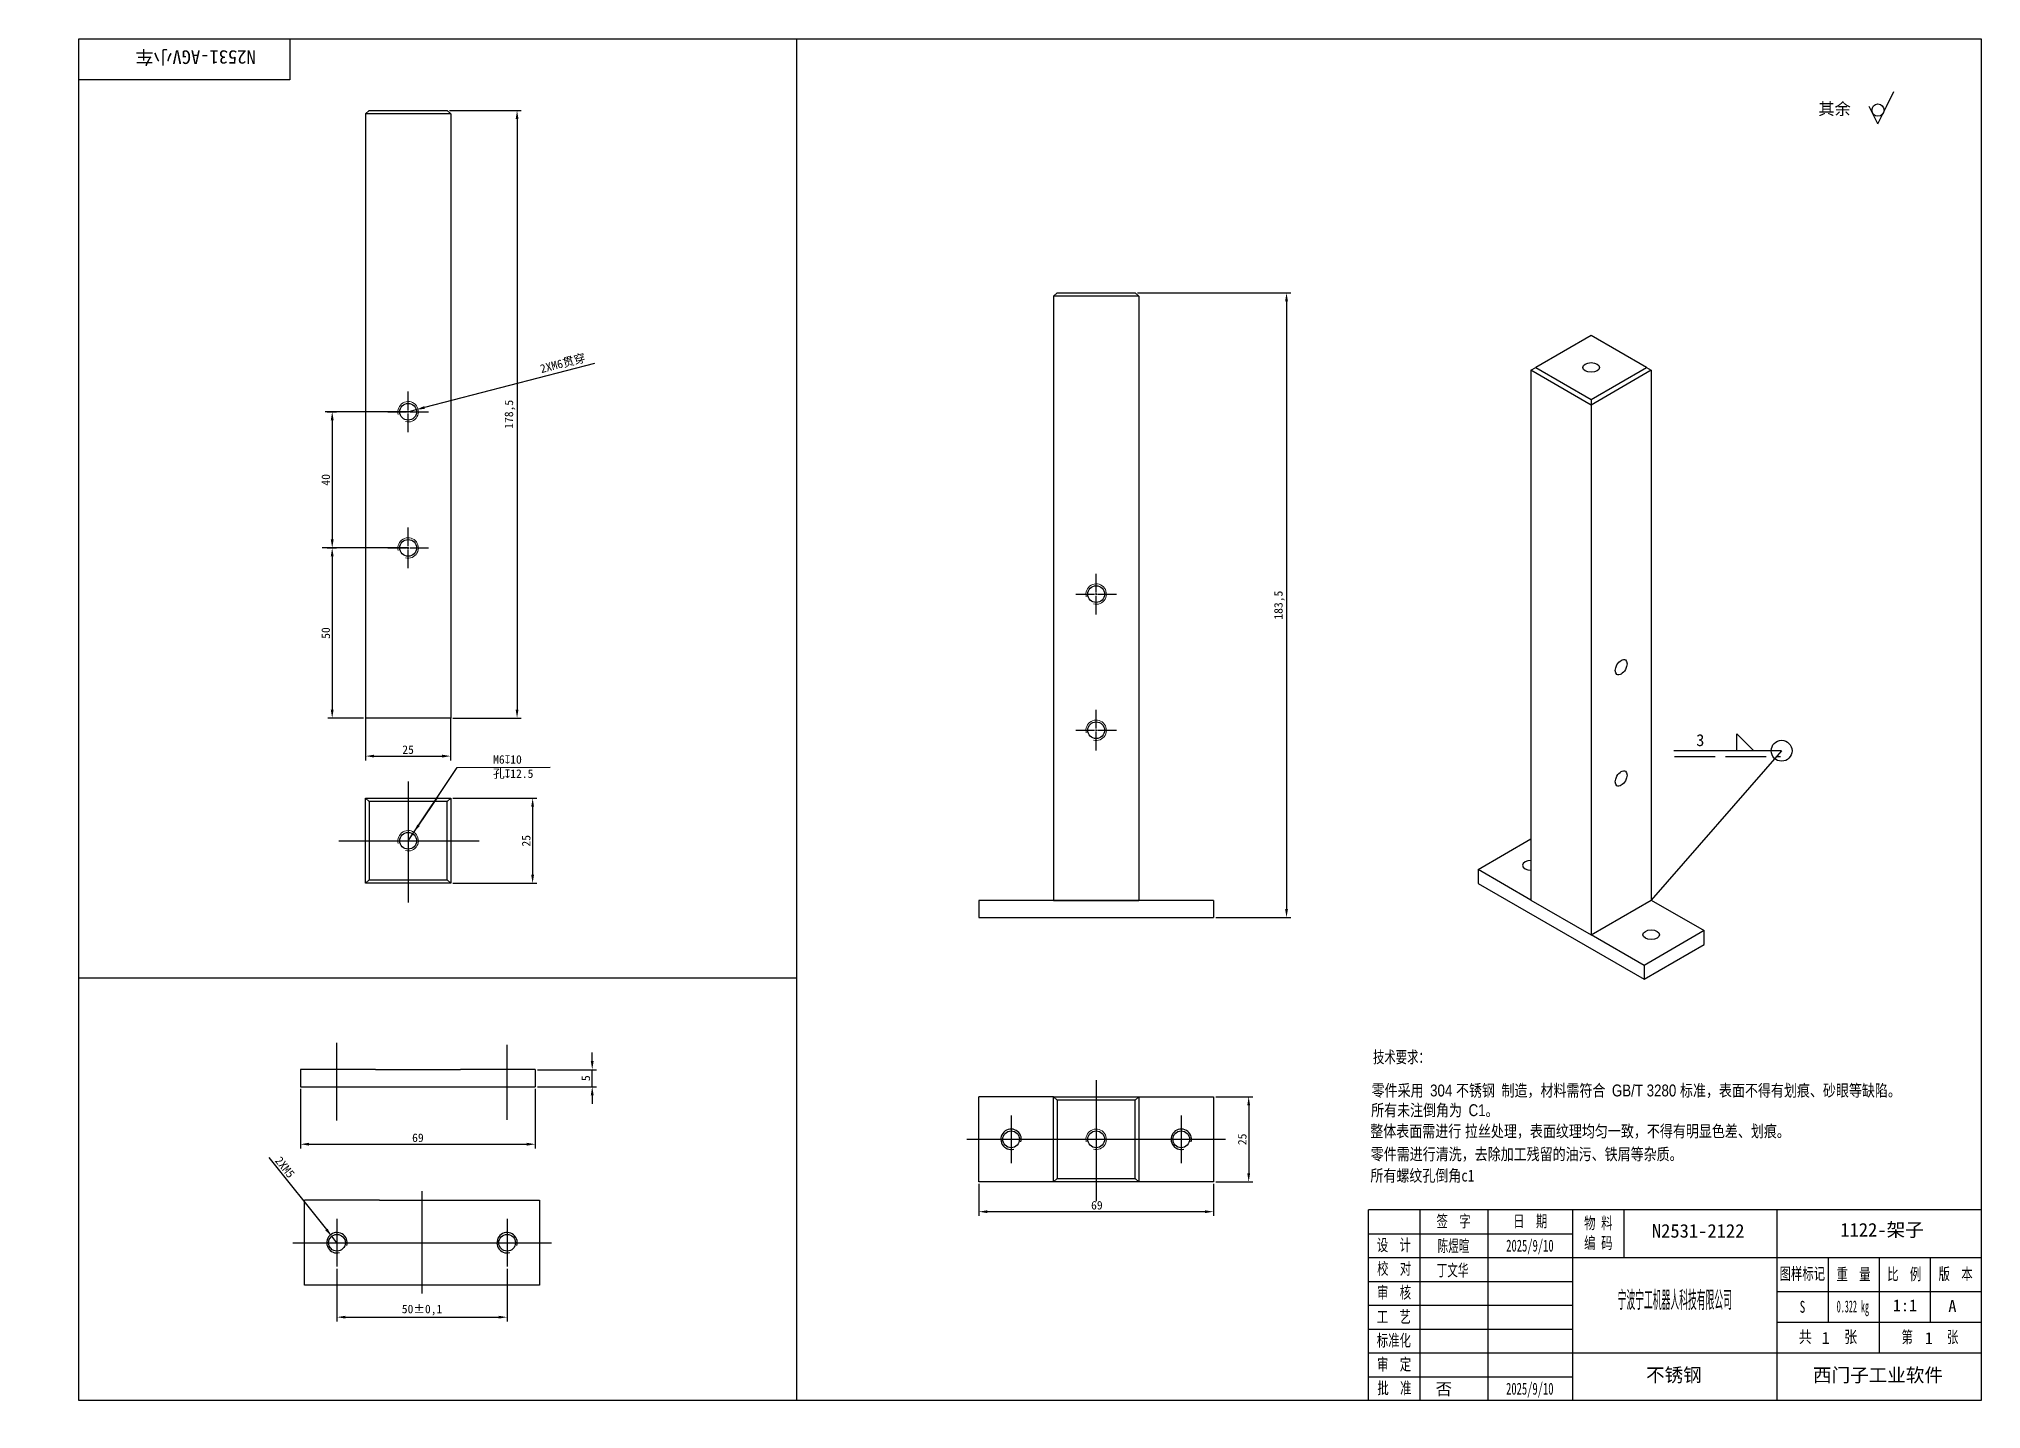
# Model space of a CAD drawing. Header units: millimetres. Extents: x 0 to 571, y 0 to 403.
import ezdxf
from ezdxf import colors
from ezdxf.entities.mleader import LeaderData, LeaderLine
from ezdxf.lldxf.tags import DXFTag
from ezdxf.math import Vec2, Vec3

# ---------------------------------------------------------------- set-up
doc = ezdxf.new("R2010")
doc.units = ezdxf.units.MM
doc.linetypes.add('ACAD_ISO02W100', pattern=[15, 12, -3])
for name, color, linetype in [('1122-架子', 7, 'Continuous'), ('Default', 7, 'Continuous'), ('图框', 7, 'Continuous'), ('标注', 7, 'Continuous')]:
    doc.layers.add(name, color=color, linetype=linetype)
doc.styles.add('SEACAD_Arial', font='arial.ttf', dxfattribs={"width": 0.8})
tags = doc.linetypes.add('CENTER2', pattern=[28.575, 19.05, -3.175, 3.175, -3.175]).pattern_tags.tags
tags[10:11] = [DXFTag(74, 4), DXFTag(75, 0), DXFTag(340, '0'), DXFTag(46, 0.0), DXFTag(50, 0.0), DXFTag(44, 0.0), DXFTag(45, 0.0)]
tags[8:9] = [DXFTag(74, 4), DXFTag(75, 0), DXFTag(340, '0'), DXFTag(46, 0.0), DXFTag(50, 0.0), DXFTag(44, 0.0), DXFTag(45, 0.0)]
tags[6:7] = [DXFTag(74, 4), DXFTag(75, 0), DXFTag(340, '0'), DXFTag(46, 0.0), DXFTag(50, 0.0), DXFTag(44, 0.0), DXFTag(45, 0.0)]
tags[4:5] = [DXFTag(74, 4), DXFTag(75, 0), DXFTag(340, '0'), DXFTag(46, 0.0), DXFTag(50, 0.0), DXFTag(44, 0.0), DXFTag(45, 0.0)]
doc.dimstyles.new('ISO-25', dxfattribs={"dimtxt": 2.5, "dimasz": 2.5, "dimexe": 1.25, "dimexo": 0.625, "dimtad": 1, "dimtxsty": 'Standard', "dimcen": 2.5, "dimadec": 0, "dimazin": 0, "dimtfac": 1, "dimtmove": 0, "dimatfit": 3, "dimfxl": 1, "dimarcsym": 0})

# ---------------------------------------------------------------- blocks, each defined once
blk = doc.blocks.new('_DOT')
at = {"color": 0}
blk.add_line((0, 0), (-1, 0), dxfattribs=at)
at = {"color": 0, "const_width": 0.333}
blk.add_lwpolyline([(-0.1665, 0, 1), (0.1665, 0, 1)], format="xyb", close=True, dxfattribs=at)
blk = doc.blocks.new('SE3')
at = {"layer": '1122-架子', "color": 7, "linetype": 'Continuous'}
for p, q in [((351.61, 326.75), (335.35, 317.36)), ((367.87, 317.36), (351.61, 326.75)), ((333.93, 316.54), (335.35, 317.36)), ((333.93, 316.54), (333.93, 160.92)), ((351.61, 306.33), (333.93, 316.54)), ((335.35, 317.36), (351.61, 307.97)), ((351.61, 307.97), (367.87, 317.36)), ((369.29, 316.54), (351.61, 306.33)), ((367.87, 317.36), (369.29, 316.54)), ((369.29, 316.54), (369.29, 160.92)), ((351.61, 307.97), (351.61, 306.33)), ((351.61, 306.33), (351.61, 150.71)), ((318.38, 169.9), (333.93, 178.88)), ((318.38, 169.9), (318.38, 165.82)), ((333.93, 160.92), (318.38, 169.9)), ((318.38, 165.82), (367.17, 137.65)), ((351.61, 150.71), (369.29, 160.92)), ((369.29, 160.92), (384.84, 151.94)), ((367.17, 141.73), (351.61, 150.71)), ((384.84, 151.94), (367.17, 141.73)), ((384.84, 147.85), (384.84, 151.94)), ((367.17, 137.65), (384.84, 147.85)), ((367.17, 141.73), (367.17, 137.65))]:
    blk.add_line(p, q, dxfattribs=at)
for centre, major_axis in [((351.61, 317.36), (2.46, 0)), ((360.45, 229.3), (-1.23, -2.13)), ((360.45, 196.64), (-1.23, -2.13)), ((369.29, 150.71), (-2.46, 0))]:
    blk.add_ellipse(centre, major_axis=major_axis, ratio=0.57735, dxfattribs=at)
for start_param, end_param in [(4.712389, 6.283185), (0, 1.570796)]:
    blk.add_ellipse((333.93, 171.12), major_axis=(-2.46, 0), ratio=0.57735, start_param=start_param, end_param=end_param, dxfattribs=at)
blk = doc.blocks.new('*U47')
at = {"color": 0, "linetype": 'CENTER2', "transparency": 16777216}
for p, q in [((0, 0.4917), (0, 5.9585)), ((-5.9585, 0), (-0.4917, 0)), ((0.4917, 0), (5.9585, 0)), ((0, -5.9585), (0, -0.4917))]:
    blk.add_line(p, q, dxfattribs=at)
at = {"color": 0, "linetype": 'Continuous', "transparency": 16777216}
for p, q in [((-0.24585, 0), (0.24585, 0)), ((0, -0.24585), (0, 0.24585))]:
    blk.add_line(p, q, dxfattribs=at)
blk = doc.blocks.new('*U48')
at = {"color": 0, "linetype": 'CENTER2', "transparency": 16777216}
for p, q in [((0, 0.4917), (0, 5.9585)), ((-5.9585, 0), (-0.4917, 0)), ((0.4917, 0), (5.9585, 0)), ((0, -5.9585), (0, -0.4917))]:
    blk.add_line(p, q, dxfattribs=at)
at = {"color": 0, "linetype": 'Continuous', "transparency": 16777216}
for p, q in [((-0.24585, 0), (0.24585, 0)), ((0, -0.24585), (0, 0.24585))]:
    blk.add_line(p, q, dxfattribs=at)
blk = doc.blocks.new('*D49')
at = {"color": 0, "lineweight": -2, "transparency": 16777216}
for p, q in [((322.84, 327.92), (367.91, 327.92)), ((366.66, 325.42), (366.66, 146.92)), ((345.84, 144.42), (367.91, 144.42))]:
    blk.add_line(p, q, dxfattribs=at)
at = {"color": 0, "transparency": 16777216}
for points in [[(366.24, 325.42), (367.08, 325.42), (366.66, 327.92)], [(366.24, 146.92), (367.08, 146.92), (366.66, 144.42)]]:
    blk.add_solid(points, dxfattribs=at)
at = {"layer": 'Defpoints', "color": 0, "transparency": 16777216}
for p in [(322.22, 327.92), (345.22, 144.42), (366.66, 144.42)]:
    blk.add_point(p, dxfattribs=at)
at = {"color": 0, "transparency": 16777216, "insert": (364.58, 236.17), "char_height": 2.5, "attachment_point": 5, "rotation": 90}
blk.add_mtext('183,5', dxfattribs=at)
blk = doc.blocks.new('*D50')
at = {"color": 0, "lineweight": -2, "transparency": 16777216}
for p, q in [((276.22, 66.14), (276.22, 56.75)), ((345.22, 66.14), (345.22, 56.75)), ((342.72, 58), (278.72, 58))]:
    blk.add_line(p, q, dxfattribs=at)
at = {"color": 0, "transparency": 16777216}
for points in [[(278.72, 58.42), (278.72, 57.59), (276.22, 58)], [(342.72, 58.42), (342.72, 57.59), (345.22, 58)]]:
    blk.add_solid(points, dxfattribs=at)
at = {"layer": 'Defpoints', "color": 0, "transparency": 16777216}
for p in [(276.22, 66.76), (345.22, 66.76), (276.22, 58)]:
    blk.add_point(p, dxfattribs=at)
at = {"color": 0, "transparency": 16777216, "insert": (310.92, 59.88), "char_height": 2.5, "attachment_point": 5}
blk.add_mtext('69', dxfattribs=at)
blk = doc.blocks.new('*D51')
at = {"color": 0, "lineweight": -2, "transparency": 16777216}
for p, q in [((345.84, 91.76), (356.78, 91.76)), ((355.53, 89.26), (355.53, 69.26)), ((345.84, 66.76), (356.78, 66.76))]:
    blk.add_line(p, q, dxfattribs=at)
at = {"color": 0, "transparency": 16777216}
for points in [[(355.12, 89.26), (355.95, 89.26), (355.53, 91.76)], [(355.12, 69.26), (355.95, 69.26), (355.53, 66.76)]]:
    blk.add_solid(points, dxfattribs=at)
at = {"layer": 'Defpoints', "color": 0, "transparency": 16777216}
for p in [(345.22, 91.76), (345.22, 66.76), (355.53, 66.76)]:
    blk.add_point(p, dxfattribs=at)
at = {"color": 0, "transparency": 16777216, "insert": (353.66, 79.26), "char_height": 2.5, "attachment_point": 5, "rotation": 90}
blk.add_mtext('25', dxfattribs=at)
blk = doc.blocks.new('*D60')
at = {"color": 0, "lineweight": -2, "transparency": 16777216}
for p, q in [((96.01, 203.04), (96.01, 190.58)), ((121.01, 203.04), (121.01, 190.58)), ((98.51, 191.83), (118.51, 191.83))]:
    blk.add_line(p, q, dxfattribs=at)
at = {"color": 0, "transparency": 16777216}
for points in [[(98.51, 192.25), (98.51, 191.42), (96.01, 191.83)], [(118.51, 192.25), (118.51, 191.42), (121.01, 191.83)]]:
    blk.add_solid(points, dxfattribs=at)
at = {"layer": 'Defpoints', "color": 0, "transparency": 16777216}
for p in [(96.01, 203.66), (121.01, 203.66), (121.01, 191.83)]:
    blk.add_point(p, dxfattribs=at)
at = {"color": 0, "transparency": 16777216, "insert": (108.51, 193.71), "char_height": 2.5, "attachment_point": 5}
blk.add_mtext('25', dxfattribs=at)
blk = doc.blocks.new('*D61')
at = {"color": 0, "lineweight": -2, "transparency": 16777216}
for p, q in [((163.33, 307.19), (113.32, 294.23)), ((108.52, 292.99), (110.9, 293.61))]:
    blk.add_line(p, q, dxfattribs=at)
at = {"color": 0, "transparency": 16777216}
blk.add_solid([(113.22, 294.64), (113.43, 293.83), (110.9, 293.61)], dxfattribs=at)
at = {"layer": 'Defpoints', "color": 0, "transparency": 16777216}
for p in [(108.52, 292.99), (110.9, 293.61)]:
    blk.add_point(p, dxfattribs=at)
at = {"color": 0, "transparency": 16777216, "insert": (153.99, 307.11), "char_height": 2.5, "attachment_point": 5, "rotation": 14.5277}
blk.add_mtext('2XM6{\\fSimSun|b0|i0|c134|p34;贯穿}', dxfattribs=at)
blk = doc.blocks.new('*D62')
at = {"color": 0, "lineweight": -2, "transparency": 16777216}
for p, q in [((121.65, 179.46), (146.36, 179.46)), ((145.11, 176.96), (145.11, 156.96)), ((121.65, 154.46), (146.36, 154.46))]:
    blk.add_line(p, q, dxfattribs=at)
at = {"color": 0, "transparency": 16777216}
for points in [[(144.69, 176.96), (145.52, 176.96), (145.11, 179.46)], [(144.69, 156.96), (145.52, 156.96), (145.11, 154.46)]]:
    blk.add_solid(points, dxfattribs=at)
at = {"layer": 'Defpoints', "color": 0, "transparency": 16777216}
for p in [(121.02, 179.46), (121.02, 154.46), (145.11, 154.46)]:
    blk.add_point(p, dxfattribs=at)
at = {"color": 0, "transparency": 16777216, "insert": (143.23, 166.96), "char_height": 2.5, "attachment_point": 5, "rotation": 90}
blk.add_mtext('25', dxfattribs=at)
blk = doc.blocks.new('*D64')
at = {"color": 0, "lineweight": -2, "transparency": 16777216}
for p, q in [((84.73, 292.99), (87.46, 292.99)), ((86.21, 290.49), (86.21, 255.49)), ((84.73, 252.99), (87.46, 252.99))]:
    blk.add_line(p, q, dxfattribs=at)
at = {"color": 0, "transparency": 16777216}
for points in [[(85.79, 290.49), (86.63, 290.49), (86.21, 292.99)], [(85.79, 255.49), (86.63, 255.49), (86.21, 252.99)]]:
    blk.add_solid(points, dxfattribs=at)
at = {"layer": 'Defpoints', "color": 0, "transparency": 16777216}
for p in [(84.11, 292.99), (84.11, 252.99), (86.21, 252.99)]:
    blk.add_point(p, dxfattribs=at)
at = {"color": 0, "transparency": 16777216, "insert": (84.34, 272.99), "char_height": 2.5, "attachment_point": 5, "rotation": 90}
blk.add_mtext('40', dxfattribs=at)
blk = doc.blocks.new('*D63')
at = {"color": 0, "lineweight": -2, "transparency": 16777216}
for p, q in [((86.84, 252.99), (87.46, 252.99)), ((86.21, 250.49), (86.21, 205.49)), ((95.4, 202.99), (84.96, 202.99))]:
    blk.add_line(p, q, dxfattribs=at)
at = {"color": 0, "transparency": 16777216}
for points in [[(85.79, 250.49), (86.63, 250.49), (86.21, 252.99)], [(85.79, 205.49), (86.63, 205.49), (86.21, 202.99)]]:
    blk.add_solid(points, dxfattribs=at)
at = {"layer": 'Defpoints', "color": 0, "transparency": 16777216}
for p in [(86.21, 252.99), (86.21, 202.99), (96.02, 202.99)]:
    blk.add_point(p, dxfattribs=at)
at = {"color": 0, "transparency": 16777216, "insert": (84.34, 227.99), "char_height": 2.5, "attachment_point": 5, "rotation": 90}
blk.add_mtext('50', dxfattribs=at)
blk = doc.blocks.new('*U58')
at = {"color": 0, "linetype": 'CENTER2', "transparency": 16777216}
for p, q in [((0, 0.4917), (0, 5.9585)), ((-5.9585, 0), (-0.4917, 0)), ((0.4917, 0), (5.9585, 0)), ((0, -5.9585), (0, -0.4917))]:
    blk.add_line(p, q, dxfattribs=at)
at = {"color": 0, "linetype": 'Continuous', "transparency": 16777216}
for p, q in [((-0.24585, 0), (0.24585, 0)), ((0, -0.24585), (0, 0.24585))]:
    blk.add_line(p, q, dxfattribs=at)
blk = doc.blocks.new('*U59')
at = {"color": 0, "linetype": 'CENTER2', "transparency": 16777216}
for p, q in [((0, 0.4917), (0, 5.9585)), ((-5.9585, 0), (-0.4917, 0)), ((0.4917, 0), (5.9585, 0)), ((0, -5.9585), (0, -0.4917))]:
    blk.add_line(p, q, dxfattribs=at)
at = {"color": 0, "linetype": 'Continuous', "transparency": 16777216}
for p, q in [((-0.24585, 0), (0.24585, 0)), ((0, -0.24585), (0, 0.24585))]:
    blk.add_line(p, q, dxfattribs=at)
blk = doc.blocks.new('*D65')
at = {"color": 0, "lineweight": -2, "transparency": 16777216}
for p, q in [((120.65, 381.49), (141.78, 381.49)), ((140.53, 378.99), (140.53, 205.49)), ((121.63, 202.99), (141.78, 202.99))]:
    blk.add_line(p, q, dxfattribs=at)
at = {"color": 0, "transparency": 16777216}
for points in [[(140.12, 378.99), (140.95, 378.99), (140.53, 381.49)], [(140.12, 205.49), (140.95, 205.49), (140.53, 202.99)]]:
    blk.add_solid(points, dxfattribs=at)
at = {"layer": 'Defpoints', "color": 0, "transparency": 16777216}
for p in [(120.02, 381.49), (121.01, 202.99), (140.53, 202.99)]:
    blk.add_point(p, dxfattribs=at)
at = {"color": 0, "transparency": 16777216, "insert": (138.45, 292.24), "char_height": 2.5, "attachment_point": 5, "rotation": 90}
blk.add_mtext('178,5', dxfattribs=at)
blk = doc.blocks.new('*D70')
at = {"color": 0, "lineweight": -2, "transparency": 16777216}
for p, q in [((87.61, 41.26), (87.61, 25.76)), ((137.61, 41.26), (137.61, 25.76)), ((90.11, 27.01), (135.11, 27.01))]:
    blk.add_line(p, q, dxfattribs=at)
at = {"color": 0, "transparency": 16777216}
for points in [[(90.11, 27.43), (90.11, 26.6), (87.61, 27.01)], [(135.11, 27.43), (135.11, 26.6), (137.61, 27.01)]]:
    blk.add_solid(points, dxfattribs=at)
at = {"layer": 'Defpoints', "color": 0, "transparency": 16777216}
for p in [(87.61, 41.88), (137.61, 41.88), (137.61, 27.01)]:
    blk.add_point(p, dxfattribs=at)
at = {"color": 0, "transparency": 16777216, "insert": (112.61, 29.1), "char_height": 2.5, "attachment_point": 5}
blk.add_mtext('50±0,1', dxfattribs=at)
blk = doc.blocks.new('*D71')
at = {"color": 0, "lineweight": -2, "transparency": 16777216}
for p, q in [((67.59, 73.96), (84.52, 52.76)), ((87.61, 48.88), (86.08, 50.8))]:
    blk.add_line(p, q, dxfattribs=at)
at = {"color": 0, "transparency": 16777216}
blk.add_solid([(84.84, 53.02), (84.19, 52.5), (86.08, 50.8)], dxfattribs=at)
at = {"layer": 'Defpoints', "color": 0, "transparency": 16777216}
for p in [(86.08, 50.8), (87.61, 48.88)]:
    blk.add_point(p, dxfattribs=at)
at = {"color": 0, "transparency": 16777216, "insert": (72.3, 71.06), "char_height": 2.5, "attachment_point": 5, "rotation": 308.6188}
blk.add_mtext('2XM5', dxfattribs=at)
blk = doc.blocks.new('*D72')
at = {"color": 0, "lineweight": -2, "transparency": 16777216}
for p, q in [((76.89, 94.1), (76.89, 76.57)), ((145.89, 94.1), (145.89, 76.57)), ((79.39, 77.82), (143.39, 77.82))]:
    blk.add_line(p, q, dxfattribs=at)
at = {"color": 0, "transparency": 16777216}
for points in [[(79.39, 78.24), (79.39, 77.41), (76.89, 77.82)], [(143.39, 78.24), (143.39, 77.41), (145.89, 77.82)]]:
    blk.add_solid(points, dxfattribs=at)
at = {"layer": 'Defpoints', "color": 0, "transparency": 16777216}
for p in [(76.89, 94.72), (145.89, 94.72), (145.89, 77.82)]:
    blk.add_point(p, dxfattribs=at)
at = {"color": 0, "transparency": 16777216, "insert": (111.39, 79.7), "char_height": 2.5, "attachment_point": 5}
blk.add_mtext('69', dxfattribs=at)
blk = doc.blocks.new('*D73')
at = {"color": 0, "lineweight": -2, "transparency": 16777216}
for p, q in [((162.62, 102.22), (162.62, 104.72)), ((146.51, 99.72), (163.87, 99.72)), ((162.62, 94.72), (162.62, 99.72)), ((146.51, 94.72), (163.87, 94.72)), ((162.62, 92.22), (162.62, 89.72))]:
    blk.add_line(p, q, dxfattribs=at)
at = {"color": 0, "transparency": 16777216}
for points in [[(162.21, 102.22), (163.04, 102.22), (162.62, 99.72)], [(162.21, 92.22), (163.04, 92.22), (162.62, 94.72)]]:
    blk.add_solid(points, dxfattribs=at)
at = {"layer": 'Defpoints', "color": 0, "transparency": 16777216}
for p in [(145.89, 99.72), (162.62, 99.72), (145.89, 94.72)]:
    blk.add_point(p, dxfattribs=at)
at = {"color": 0, "transparency": 16777216, "insert": (160.75, 97.22), "char_height": 2.5, "attachment_point": 5, "rotation": 90}
blk.add_mtext('5', dxfattribs=at)

msp = doc.modelspace()

# ---------------------------------------------------------------- linework, layer by layer
at = {"linetype": 'CENTER2'}
for p, q in [((222.781, 2.53), (222.781, 402.53)), ((11.785, 126.701), (222.781, 126.701))]:
    msp.add_line(p, q, dxfattribs=at)
at = {"color": 4, "linetype": 'CENTER2'}
for p, q in [((108.524, 292.991), (84.105, 292.991)), ((108.524, 252.991), (83.292, 252.991))]:
    msp.add_line(p, q, dxfattribs=at)
at = {"color": 1}
for p, q in [((499.021, 193.409), (499.021, 198.409)), ((499.021, 198.409), (504.021, 193.409)), ((512.149, 193.409), (473.835, 149.558)), ((512.149, 193.409), (480.458, 193.409)), ((504.021, 193.409), (499.021, 193.409))]:
    msp.add_line(p, q, dxfattribs=at)
at = {"color": 1, "linetype": 'ACAD_ISO02W100'}
msp.add_line((480.632, 191.678), (511.865, 191.678), dxfattribs=at)
at = {"color": 1, "linetype": 'CENTER2'}
for p, q in [((108.524, 184.374), (108.524, 148.828)), ((88.183, 166.962), (129.357, 166.962)), ((438.479, 149.558), (456.157, 139.351)), ((456.157, 139.351), (473.835, 149.558)), ((87.614, 84.785), (87.614, 107.644)), ((137.614, 84.953), (137.614, 106.971)), ((310.716, 96.676), (310.716, 61.13)), ((112.614, 33.938), (112.614, 64.08))]:
    msp.add_line(p, q, dxfattribs=at)
at = {"color": 4}
for p, q in [((117.122, 179.811), (111.583, 171.533)), ((108.524, 166.962), (110.192, 169.455))]:
    msp.add_line(p, q, dxfattribs=at)
at = {"lineweight": 30}
for p, q in [((298.216, 149.423), (323.216, 149.423)), ((98.886, 99.723), (123.886, 99.723))]:
    msp.add_line(p, q, dxfattribs=at)
at = {"color": 4}
msp.add_circle((540.463, 381.616), 1.793, dxfattribs=at)
at = {"color": 1}
msp.add_circle((512.149, 193.409), 3.063, dxfattribs=at)
at = {"color": 4}
msp.add_solid([(111.236, 171.765), (111.929, 171.301), (110.192, 169.455)], dxfattribs=at)
at = {"layer": '1122-架子', "color": 7, "linetype": 'Continuous', "lineweight": 30}
for p, q in [((97.024, 381.491), (96.024, 380.491)), ((96.024, 380.491), (96.024, 202.991)), ((121.024, 380.491), (96.024, 380.491)), ((97.024, 381.491), (120.024, 381.491)), ((120.024, 381.491), (121.024, 380.491)), ((121.024, 380.491), (121.024, 202.991)), ((299.216, 327.923), (298.216, 326.923)), ((298.216, 326.923), (298.216, 149.423)), ((323.216, 326.923), (298.216, 326.923)), ((299.216, 327.923), (322.216, 327.923)), ((322.216, 327.923), (323.216, 326.923)), ((323.216, 326.923), (323.216, 149.423)), ((121.024, 202.991), (96.024, 202.991)), ((96.024, 179.462), (121.024, 179.462)), ((96.024, 154.462), (96.024, 179.462)), ((96.024, 179.462), (97.024, 178.462)), ((97.024, 178.462), (97.024, 155.462)), ((120.024, 178.462), (97.024, 178.462)), ((121.024, 179.462), (120.024, 178.462)), ((120.024, 155.462), (120.024, 178.462)), ((121.024, 179.462), (121.024, 154.462)), ((97.024, 155.462), (96.024, 154.462)), ((121.024, 154.462), (96.024, 154.462)), ((97.024, 155.462), (120.024, 155.462)), ((120.024, 155.462), (121.024, 154.462)), ((276.216, 149.423), (276.216, 144.423)), ((298.216, 149.423), (276.216, 149.423)), ((323.216, 149.423), (298.216, 149.423)), ((345.216, 149.423), (323.216, 149.423)), ((345.216, 149.423), (345.216, 144.423)), ((276.216, 144.423), (345.216, 144.423)), ((76.886, 99.723), (76.886, 94.723)), ((98.886, 99.723), (76.886, 99.723)), ((145.886, 99.723), (123.886, 99.723)), ((145.886, 99.723), (145.886, 94.723)), ((76.886, 94.723), (145.886, 94.723)), ((276.216, 66.764), (276.216, 91.764)), ((298.216, 91.764), (276.216, 91.764)), ((298.216, 91.764), (323.216, 91.764)), ((298.216, 91.764), (323.216, 91.764)), ((298.216, 66.764), (298.216, 91.764)), ((298.216, 91.764), (299.216, 90.764)), ((323.216, 91.764), (322.216, 90.764)), ((323.216, 91.764), (345.216, 91.764)), ((323.216, 91.764), (323.216, 66.764)), ((345.216, 91.764), (345.216, 66.764)), ((299.216, 90.764), (299.216, 67.764)), ((322.216, 90.764), (299.216, 90.764)), ((322.216, 67.764), (322.216, 90.764)), ((298.216, 66.764), (276.216, 66.764)), ((299.216, 67.764), (298.216, 66.764)), ((323.216, 66.764), (298.216, 66.764)), ((323.216, 66.764), (298.216, 66.764)), ((299.216, 67.764), (322.216, 67.764)), ((322.216, 67.764), (323.216, 66.764)), ((345.216, 66.764), (323.216, 66.764)), ((78.114, 36.383), (78.114, 61.383)), ((100.114, 61.383), (78.114, 61.383)), ((100.114, 61.383), (125.114, 61.383)), ((125.114, 61.383), (147.114, 61.383)), ((147.114, 61.383), (147.114, 36.383)), ((100.114, 36.383), (78.114, 36.383)), ((125.114, 36.383), (100.114, 36.383)), ((147.114, 36.383), (125.114, 36.383))]:
    msp.add_line(p, q, dxfattribs=at)
for centre in [(108.524, 292.991), (108.524, 252.991), (310.716, 239.423), (310.716, 199.423), (108.524, 166.962), (285.716, 79.264), (310.716, 79.264), (335.716, 79.264), (87.614, 48.883), (137.614, 48.883)]:
    msp.add_circle(centre, 2.458, dxfattribs=at)
at = {"layer": '1122-架子', "color": 7, "linetype": 'Continuous', "lineweight": 20}
for centre in [(108.524, 292.991), (108.524, 252.991), (310.716, 239.423), (310.716, 199.423), (108.524, 166.962), (310.716, 79.264)]:
    msp.add_arc(centre, 3, 255, 195, dxfattribs=at)
at = {"layer": '1122-架子', "color": 7, "linetype": 'Continuous'}
for centre in [(285.716, 79.264), (335.716, 79.264), (87.614, 48.883), (137.614, 48.883)]:
    msp.add_arc(centre, 3, 345, 285, dxfattribs=at)
at = {"layer": 'Default', "color": 1, "linetype": 'CENTER2'}
for p, q in [((285.716, 86.264), (285.716, 72.264)), ((335.716, 86.264), (335.716, 72.264)), ((272.716, 79.264), (348.716, 79.264)), ((87.614, 55.883), (87.614, 41.883)), ((137.614, 55.883), (137.614, 41.883)), ((74.614, 48.883), (150.614, 48.883))]:
    msp.add_line(p, q, dxfattribs=at)
at = {"layer": 'Default', "color": 7, "linetype": 'CENTER2'}
for p, q in [((278.716, 79.264), (292.716, 79.264)), ((328.716, 79.264), (342.716, 79.264)), ((80.614, 48.883), (94.614, 48.883)), ((130.614, 48.883), (144.614, 48.883))]:
    msp.add_line(p, q, dxfattribs=at)
at = {"layer": 'Default', "color": 7, "linetype": 'Continuous'}
for p, q in [((405.785, 58.53), (405.785, 2.53)), ((425.785, 58.53), (425.785, 2.53)), ((465.785, 58.53), (465.785, 44.53)), ((390.785, 51.53), (450.785, 51.53)), ((390.785, 44.53), (570.785, 44.53)), ((540.785, 44.533), (540.785, 16.53)), ((390.785, 37.53), (450.785, 37.53)), ((510.785, 25.533), (570.785, 25.533))]:
    msp.add_line(p, q, dxfattribs=at)
at = {"layer": '图框', "color": 7, "linetype": 'Continuous'}
for p, q in [((11.785, 2.53), (11.785, 402.53)), ((11.785, 402.53), (570.785, 402.53)), ((73.785, 402.53), (73.785, 390.53)), ((570.785, 402.53), (570.785, 2.53)), ((73.785, 390.53), (11.785, 390.53)), ((570.785, 58.53), (390.785, 58.53)), ((390.785, 2.53), (390.785, 58.53)), ((450.785, 2.53), (450.785, 58.53)), ((510.785, 58.53), (510.785, 2.53)), ((390.785, 2.53), (390.785, 51.53)), ((510.785, 44.53), (570.785, 44.53)), ((525.785, 44.533), (525.785, 25.533)), ((555.785, 44.533), (555.785, 25.533)), ((510.785, 34.53), (570.785, 34.53)), ((390.785, 30.53), (450.785, 30.53)), ((390.785, 23.53), (450.785, 23.53)), ((390.785, 16.53), (570.785, 16.53)), ((390.785, 9.53), (450.785, 9.53)), ((570.785, 2.53), (11.785, 2.53))]:
    msp.add_line(p, q, dxfattribs=at)
at = {"layer": '标注', "color": 4}
for p, q in [((540.423, 377.616), (537.923, 382.616)), ((540.423, 377.616), (542.923, 382.616)), ((542.923, 382.616), (545.159, 387.088))]:
    msp.add_line(p, q, dxfattribs=at)

# ---------------------------------------------------------------- block references
at = {"color": 1, "linetype": 'CENTER2'}
for name, p in [('*U58', (108.524, 292.991)), ('*U59', (108.524, 252.991)), ('*U47', (310.716, 239.423)), ('*U48', (310.716, 199.423))]:
    msp.add_blockref(name, p, dxfattribs=at)
at = {"layer": 'Default'}
msp.add_blockref('SE3', (104.548, -11.361), dxfattribs=at)

# ---------------------------------------------------------------- texts
at = {"color": 4, "insert": (522.945, 383.723), "char_height": 3.5, "attachment_point": 1}
msp.add_mtext_dynamic_manual_height_columns('{\\fSimSun|b0|i0|c134|p34;其余}', width=12.67063, gutter_width=17.5, heights=[0], dxfattribs=at)
at = {"color": 1, "insert": (487.059, 198.276), "char_height": 3.5, "attachment_point": 1}
msp.add_mtext_dynamic_manual_height_columns('3', width=11.9618, gutter_width=17.5, heights=[0], dxfattribs=at)
at = {"color": 4, "insert": (133.486, 192.1), "char_height": 2.5, "width": 23.20969, "attachment_point": 1}
msp.add_mtext('M6{\\Fgdt|c0;x}10\\P{\\fSimSun|b0|i0|c134|p34;孔\\Fgdt|c0;x}12.5', dxfattribs=at)
at = {"color": 40, "true_color": 0xf8d731, "char_height": 3.5, "attachment_point": 1, "style": 'SEACAD_Arial'}
for s, insert, width in [('{\\fSimSun|b0|i0|c134|p34;零件采用 }304 {\\fSimSun|b0|i0|c134|p34;不锈钢 制造，材料需符合 }GB/T 3280 {\\fSimSun|b0|i0|c134|p34;标准，表面不得有划痕、砂眼等缺陷。}', (391.663, 95.361), 254.49497), ('{\\fSimSun|b0|i0|c134|p34;所有未注倒角为 }C1{\\fSimSun|b0|i0|c134|p34;。}', (391.509, 89.568), 88.72011), ('整体表面需进行 拉丝处理，表面纹理均匀一致，不得有明显色差、划痕。', (391.259, 83.414), 167.20223), ('零件需进行清洗，去除加工残留的油污、铁屑等杂质。^J', (391.403, 76.648), 122.52737), ('{\\fSimSun|b0|i0|c134|p34;所有螺纹孔倒角c1}', (391.293, 70.367), 122.52737)]:
    msp.add_mtext(s, dxfattribs=dict(at, insert=insert, width=width))
at = {"layer": 'Default', "insert": (392.059, 105.164), "char_height": 3.5, "width": 19.56302, "attachment_point": 1, "style": 'SEACAD_Arial'}
msp.add_mtext('{\\f宋体|b0||i0||c0|p34;\\C7;\\H3.5;\\W0.7;技术要求：}', dxfattribs=at)
at = {"layer": '图框', "char_height": 3.5, "attachment_point": 5, "style": 'SEACAD_Arial'}
for s, insert, width in [('{\\f宋体|b0||i0||c0|p34;\\C7;\\H3.5;\\W0.7;签  字}', (415.75, 55.012), 19.96692), ('{\\f宋体|b0||i0||c0|p34;\\C7;\\H3.5;\\W0.7;日  期}', (438.284, 55.035), 25.04697), ('{\\f宋体|b0||i0||c0|p34;\\C7;\\H3.5;\\W0.7;物 料\\P}{\\f宋体|b0||i0||c0|p34;\\C7;\\H3.5;\\W0.7;编 码\\P}', (458.287, 51.557), 14.97053), ('{\\f宋体|b0||i0||c0|p34;\\C7;\\H3.5;\\W0.7;设  计}', (398.19, 48.023), 14.85119), ('{\\f宋体|b0||i0||c0|p34;\\C7;\\H3.5;\\W0.7;校  对}', (398.291, 41.092), 14.89547), ('{\\f宋体|b0||i0||c0|p34;\\C7;\\H3.5;\\W0.7;图样标记}', (518.228, 39.618), 14.83009), ('{\\f宋体|b0||i0||c0|p34;\\C7;\\H3.5;\\W0.7;重  量}', (533.29, 39.501), 14.90958), ('{\\f宋体|b0||i0||c0|p34;\\C7;\\H3.5;\\W0.7;比  例}', (548.172, 39.472), 14.95366), ('{\\f宋体|b0||i0||c0|p34;\\C7;\\H3.5;\\W0.7;版  本}', (563.282, 39.529), 15.0267), ('{\\f宋体|b0||i0||c0|p34;\\C7;\\H3.5;\\W0.7;审  核}', (398.251, 34.087), 14.97417), ('{\\f宋体|b0||i0||c0|p34;\\C7;\\H3.5;\\W0.7;工  艺}', (398.19, 27.004), 14.85119), ('{\\f宋体|b0||i0||c0|p34;\\C7;\\H3.5;\\W0.7;S}', (518.284, 30.031), 14.99928), ('{\\f宋体|b0||i0||c0|p34;\\C7;\\H3.5;\\W0.8;共     张}', (525.781, 21.033), 29.99971), ('{\\f宋体|b0||i0||c0|p34;\\C7;\\H3.5;\\W0.7;第      张}', (555.738, 20.999), 29.90382), ('{\\f宋体|b0||i0||c0|p34;\\C7;\\H3.5;\\W0.7;标准化}', (398.207, 20.006), 14.8165), ('{\\f宋体|b0||i0||c0|p34;\\C7;\\H3.5;\\W0.7;审  定}', (398.269, 12.972), 14.93948), ('{\\f宋体|b0||i0||c0|p34;\\C7;\\H3.5;\\W0.7;批  准}', (398.365, 6.002), 14.9364)]:
    msp.add_mtext(s, dxfattribs=dict(at, insert=insert, width=width))
at = {"layer": '图框', "insert": (540.469, 9.786), "char_height": 4, "width": 65.80738, "attachment_point": 5}
msp.add_mtext('{\\f宋体|b1||i0||c0|p34;\\C7;\\H4.;\\W1.;西门子工业软件}', dxfattribs=at)

# ---------------------------------------------------------------- dimensions: what is measured, and where the dimension line sits
at = {"color": 4}
for base, p1, p2, picture, middle in [((140.533, 202.991), (120.024, 381.491), (121.006, 202.991), '*D65', (138.449, 292.241)), ((366.66, 144.423), (322.216, 327.923), (345.216, 144.423), '*D49', (364.576, 236.173)), ((86.211, 252.991), (84.105, 292.991), (84.105, 252.991), '*D64', (84.336, 272.991)), ((86.211, 202.991), (86.211, 252.991), (96.024, 202.991), '*D63', (84.336, 227.991)), ((145.105, 154.462), (121.024, 179.462), (121.024, 154.462), '*D62', (143.23, 166.962)), ((162.622, 99.723), (145.886, 94.723), (145.886, 99.723), '*D73', (160.747, 97.223)), ((355.535, 66.764), (345.216, 91.764), (345.216, 66.764), '*D51', (353.66, 79.264))]:
    dim = msp.add_linear_dim(base=base, p1=p1, p2=p2, angle=90, dimstyle='ISO-25', dxfattribs=at)
    dim.commit()
    dim.dimension.update_dxf_attribs({"geometry": picture, "text_midpoint": middle})
for center, mpoint, text, picture, middle in [((108.524, 292.991), (110.904, 293.607), '2XM6{\\fSimSun|b0|i0|c134|p34;贯穿}', '*D61', (154.563, 304.921)), ((87.614, 48.883), (86.079, 50.803), '2XM5', '*D71', (70.836, 69.886))]:
    dim = msp.add_radius_dim(center=center, mpoint=mpoint, text=text, dimstyle='ISO-25', dxfattribs=at)
    dim.commit()
    dim.dimension.update_dxf_attribs({"geometry": picture, "text_midpoint": middle, "dimtype": 164})
for base, p1, p2, picture, middle in [((121.006, 191.833), (96.006, 203.661), (121.006, 203.661), '*D60', (108.506, 193.708)), ((145.886, 77.823), (76.886, 94.723), (145.886, 94.723), '*D72', (111.386, 79.698))]:
    dim = msp.add_linear_dim(base=base, p1=p1, p2=p2, dimstyle='ISO-25', dxfattribs=at)
    dim.commit()
    dim.dimension.update_dxf_attribs({"geometry": picture, "text_midpoint": middle})
dim = msp.add_linear_dim(base=(276.216, 58.004), p1=(345.216, 66.764), p2=(276.216, 66.764), dimstyle='ISO-25', dxfattribs=at)
dim.commit()
dim.dimension.update_dxf_attribs({"geometry": '*D50', "text_midpoint": (310.924, 58.004), "dimtype": 160})
dim = msp.add_linear_dim(base=(137.614, 27.015), p1=(87.614, 41.883), p2=(137.614, 41.883), angle=180, dimstyle='ISO-25', override={"dimtol": 1, "dimtp": 0.1, "dimtm": 0.1}, dxfattribs=at)
dim.commit()
dim.dimension.update_dxf_attribs({"geometry": '*D70', "text_midpoint": (112.614, 27.015), "dimtype": 160})

# ---------------------------------------------------------------- leaders
at = {"color": 4, "annotation_type": 0, "has_hookline": 1, "hookline_direction": 0, "text_width": 13.065}
msp.add_leader([(108.524, 166.962), (122.98, 188.481), (150.277, 188.614)], dimstyle='ISO-25', override={"dimgap": 0.625, "dimtad": 0, "dimldrblk": 'None'}, dxfattribs=at)
at = {"layer": '图框', "color": 7, "linetype": 'Continuous'}
ml = msp.add_multileader_mtext('Standard', dxfattribs=at)
ml.set_content('{\\pxsm0.9;\\f宋体|b0||i0||c0|p34;\\W1.;N2531-AGV小车\\P}', color=7)
ml.set_leader_properties()
ml.set_arrow_properties(name='DOT')
ml.build(insert=Vec2(0, 0))
ml.multileader.update_dxf_attribs({"leader_type": 0, "dogleg_length": 0})
ctx = ml.context
ctx.base_point, ctx.landing_gap_size, ctx.plane_origin = Vec3(66.494, 397.439), 1.4, Vec3(-21.184, 109.406)
ctx.text_align_type = 1
notes = []
notes.append((ctx, [(0, (0, 0, 0), (0, 0), (1, 0), 1, [])]))
ctx.mtext.insert, ctx.mtext.text_direction, ctx.mtext.rotation, ctx.mtext.alignment = Vec3(46.048, 395.149), Vec3(-1, 0), 3.1415927, 2
ml = msp.add_multileader_mtext('Standard', dxfattribs=at)
ml.set_content('{\\pxsm0.9;\\f宋体|b0||i0||c0|p34;\\W1.;1122-架子\\P}', color=7)
ml.set_leader_properties()
ml.set_arrow_properties(name='DOT')
ml.build(insert=Vec2(0, 0))
ml.multileader.update_dxf_attribs({"leader_type": 0, "dogleg_length": 0})
ctx = ml.context
ctx.base_point, ctx.landing_gap_size, ctx.plane_origin = Vec3(527.24, 52.41), 1.4, Vec3(158.679, -1.187)
ctx.text_align_type = 1
notes.append((ctx, [(0, (0, 0, 0), (0, 0), (1, 0), 1, [])]))
ctx.mtext.insert, ctx.mtext.alignment = Vec3(541.652, 54.69), 2
ml = msp.add_multileader_mtext('Standard', dxfattribs=at)
ml.set_content('{\\pxsm0.9;\\f宋体|b0||i0||c0|p34;\\W1.;N2531-2122\\P}', color=7)
ml.set_leader_properties()
ml.set_arrow_properties(name='DOT')
ml.build(insert=Vec2(0, 0))
ml.multileader.update_dxf_attribs({"leader_type": 0, "dogleg_length": 0})
ctx = ml.context
ctx.base_point, ctx.landing_gap_size, ctx.plane_origin = Vec3(471.523, 52.372), 1.4, Vec3(162.376, -1.826)
ctx.text_align_type = 1
notes.append((ctx, [(0, (0, 0, 0), (0, 0), (1, 0), 1, [])]))
ctx.mtext.insert, ctx.mtext.alignment = Vec3(487.623, 54.372), 2
ml = msp.add_multileader_mtext('Standard', dxfattribs=at)
ml.set_content('{\\pxsm0.9;\\f宋体|b0||i0||c0|p34;\\W0.6507936508;陈煜暄\\P}', color=7)
ml.set_leader_properties()
ml.set_arrow_properties(name='DOT')
ml.build(insert=Vec2(0, 0))
ml.multileader.update_dxf_attribs({"leader_type": 0, "dogleg_length": 0, "arrow_head_size": 3.5})
ctx = ml.context
ctx.base_point, ctx.char_height, ctx.arrow_head_size, ctx.landing_gap_size, ctx.plane_origin = Vec3(409.055, 47.691), 3.5, 3.5, 1.225, Vec3(-13.215, -7.47)
ctx.text_align_type = 1
notes.append((ctx, [(0, (0, 0, 0), (0, 0), (1, 0), 1, [])]))
ctx.mtext.insert, ctx.mtext.alignment = Vec3(415.724, 49.705), 2
ml = msp.add_multileader_mtext('Standard', dxfattribs=at)
ml.set_content('{\\pxsm0.9;\\f宋体|b0||i0||c0|p34;\\W0.6507936508;2025/9/10\\P}', color=7)
ml.set_leader_properties()
ml.set_arrow_properties(name='DOT')
ml.build(insert=Vec2(0, 0))
ml.multileader.update_dxf_attribs({"leader_type": 0, "dogleg_length": 0, "arrow_head_size": 3.5})
ctx = ml.context
ctx.base_point, ctx.char_height, ctx.arrow_head_size, ctx.landing_gap_size, ctx.plane_origin = Vec3(429.02, 47.858), 3.5, 3.5, 1.225, Vec3(-13.215, -7.47)
ctx.text_align_type = 1
notes.append((ctx, [(0, (0, 0, 0), (0, 0), (1, 0), 1, [])]))
ctx.mtext.insert, ctx.mtext.alignment = Vec3(438.182, 49.794), 2
ml = msp.add_multileader_mtext('Standard', dxfattribs=at)
ml.set_content('{\\pxsm0.9;\\f宋体|b0||i0||c0|p34;\\W0.6507936508;丁文华\\P}', color=7)
ml.set_leader_properties()
ml.set_arrow_properties(name='DOT')
ml.build(insert=Vec2(0, 0))
ml.multileader.update_dxf_attribs({"leader_type": 0, "dogleg_length": 0, "arrow_head_size": 3.5})
ctx = ml.context
ctx.base_point, ctx.char_height, ctx.arrow_head_size, ctx.landing_gap_size, ctx.plane_origin = Vec3(408.74, 40.548), 3.5, 3.5, 1.225, Vec3(-13.215, -7.47)
ctx.text_align_type = 1
notes.append((ctx, [(0, (0, 0, 0), (0, 0), (1, 0), 1, [])]))
ctx.mtext.insert, ctx.mtext.alignment = Vec3(415.467, 42.543), 2
ml = msp.add_multileader_mtext('Standard', dxfattribs=at)
ml.set_content('{\\pxsm0.9;\\f宋体|b0||i0||c0|p34;\\W0.369086814;宁波宁工机器人科技有限公司\\P}', color=7)
ml.set_leader_properties()
ml.set_arrow_properties(name='DOT')
ml.build(insert=Vec2(0, 0))
ml.multileader.update_dxf_attribs({"leader_type": 0, "dogleg_length": 0, "arrow_head_size": 5})
ctx = ml.context
ctx.base_point, ctx.char_height, ctx.arrow_head_size, ctx.landing_gap_size, ctx.plane_origin = Vec3(461.9, 31.787), 5, 5, 1.75, Vec3(156.523, -0.304)
ctx.text_align_type = 1
notes.append((ctx, [(0, (0, 0, 0), (0, 0), (1, 0), 1, [])]))
ctx.mtext.insert, ctx.mtext.alignment = Vec3(480.755, 34.664), 2
ml = msp.add_multileader_mtext('Standard', dxfattribs=at)
ml.set_content('{\\pxsm0.9;\\f宋体|b0||i0||c0|p34;\\W1.;1:1\\P}', color=7)
ml.set_leader_properties()
ml.set_arrow_properties(name='DOT')
ml.build(insert=Vec2(0, 0))
ml.multileader.update_dxf_attribs({"leader_type": 0, "dogleg_length": 0, "arrow_head_size": 3.5})
ctx = ml.context
ctx.base_point, ctx.char_height, ctx.arrow_head_size, ctx.landing_gap_size, ctx.plane_origin = Vec3(543.183, 30.474), 3.5, 3.5, 1.225, Vec3(156.066, -2.141)
ctx.text_align_type = 1
notes.append((ctx, [(0, (0, 0, 0), (0, 0), (1, 0), 1, [])]))
ctx.mtext.insert, ctx.mtext.alignment = Vec3(548.398, 32.224), 2
ml = msp.add_multileader_mtext('Standard', dxfattribs=at)
ml.set_content('\\pxsm0.9;{\\fSimSun|b0|i0|c0|p34;\\W0.43387;0.\\fSimSun|b0|i0|c134|p34;322\\fSimSun|b0|i0|c0|p34; kg}', color=7)
ml.set_leader_properties()
ml.set_arrow_properties(name='DOT')
ml.build(insert=Vec2(0, 0))
ml.multileader.update_dxf_attribs({"leader_type": 0, "dogleg_length": 0, "arrow_head_size": 3.5})
ctx = ml.context
ctx.base_point, ctx.char_height, ctx.arrow_head_size, ctx.landing_gap_size, ctx.plane_origin = Vec3(527.601, 29.834), 3.5, 3.5, 1.225, Vec3(156.579, -2.759)
ctx.text_align_type = 1
notes.append((ctx, [(0, (0, 0, 0), (0, 0), (1, 0), 1, [])]))
ctx.mtext.insert, ctx.mtext.alignment = Vec3(533.085, 31.916), 2
ml = msp.add_multileader_mtext('Standard', dxfattribs=at)
ml.set_content('{\\pxsm0.9;\\f宋体|b0||i0||c0|p34;\\W1.;A\\P}', color=7)
ml.set_leader_properties()
ml.set_arrow_properties(name='DOT')
ml.build(insert=Vec2(0, 0))
ml.multileader.update_dxf_attribs({"leader_type": 0, "dogleg_length": 0, "arrow_head_size": 3.5})
ctx = ml.context
ctx.base_point, ctx.char_height, ctx.arrow_head_size, ctx.landing_gap_size, ctx.plane_origin = Vec3(559.153, 30.275), 3.5, 3.5, 1.225, Vec3(155.263, -2.393)
ctx.text_align_type = 1
notes.append((ctx, [(0, (0, 0, 0), (0, 0), (1, 0), 1, [])]))
ctx.mtext.insert, ctx.mtext.alignment = Vec3(562.336, 32.025), 2
ml = msp.add_multileader_mtext('Standard', dxfattribs=at)
ml.set_content('{\\pxsm0.9;\\f宋体|b0||i0||c0|p34;\\W1.;1\\P}', color=7)
ml.set_leader_properties()
ml.set_arrow_properties(name='DOT')
ml.build(insert=Vec2(0, 0))
ml.multileader.update_dxf_attribs({"leader_type": 0, "dogleg_length": 0, "arrow_head_size": 3.5})
ctx = ml.context
ctx.base_point, ctx.char_height, ctx.arrow_head_size, ctx.landing_gap_size, ctx.plane_origin = Vec3(522.858, 20.929), 3.5, 3.5, 1.225, Vec3(-13.215, -7.47)
ctx.text_align_type = 2
notes.append((ctx, [(0, (0, 0, 0), (0, 0), (1, 0), 1, [])]))
ctx.mtext.insert, ctx.mtext.alignment = Vec3(526.283, 22.679), 3
ml = msp.add_multileader_mtext('Standard', dxfattribs=at)
ml.set_content('{\\pxsm0.9;\\f宋体|b0||i0||c0|p34;\\W1.;1\\P}', color=7)
ml.set_leader_properties()
ml.set_arrow_properties(name='DOT')
ml.build(insert=Vec2(0, 0))
ml.multileader.update_dxf_attribs({"leader_type": 0, "dogleg_length": 0, "arrow_head_size": 3.5})
ctx = ml.context
ctx.base_point, ctx.char_height, ctx.arrow_head_size, ctx.landing_gap_size, ctx.plane_origin = Vec3(552.711, 20.855), 3.5, 3.5, 1.225, Vec3(-13.215, -7.47)
ctx.text_align_type = 1
notes.append((ctx, [(0, (0, 0, 0), (0, 0), (1, 0), 1, [])]))
ctx.mtext.insert, ctx.mtext.alignment = Vec3(555.423, 22.605), 2
ml = msp.add_multileader_mtext('Standard', dxfattribs=at)
ml.set_content('\\pxsm0.9;{\\fSimSun|b0|i0|c134|p34;不锈钢}', color=7)
ml.set_leader_properties()
ml.set_arrow_properties(name='DOT')
ml.build(insert=Vec2(0, 0))
ml.multileader.update_dxf_attribs({"leader_type": 0, "dogleg_length": 0})
ctx = ml.context
ctx.base_point, ctx.landing_gap_size, ctx.plane_origin = Vec3(470.862, 9.795), 1.4, Vec3(153.255, -1.906)
ctx.text_align_type = 1
notes.append((ctx, [(0, (0, 0, 0), (0, 0), (1, 0), 1, [])]))
ctx.mtext.insert, ctx.mtext.alignment = Vec3(480.497, 12.041), 2
ml = msp.add_multileader_mtext('Standard', dxfattribs=at)
ml.set_content('{\\pxsm0.9;\\f宋体|b0||i0||c0|p34;\\W0.6507936508;2025/9/10\\P}', color=7)
ml.set_leader_properties()
ml.set_arrow_properties(name='DOT')
ml.build(insert=Vec2(0, 0))
ml.multileader.update_dxf_attribs({"leader_type": 0, "dogleg_length": 0, "arrow_head_size": 3.5})
ctx = ml.context
ctx.base_point, ctx.char_height, ctx.arrow_head_size, ctx.landing_gap_size, ctx.plane_origin = Vec3(428.984, 5.819), 3.5, 3.5, 1.225, Vec3(-13.215, -7.47)
ctx.text_align_type = 1
notes.append((ctx, [(0, (0, 0, 0), (0, 0), (1, 0), 1, [])]))
ctx.mtext.insert, ctx.mtext.alignment = Vec3(438.147, 7.754), 2
ml = msp.add_multileader_mtext('Standard', dxfattribs=at)
ml.set_content('{\\pxsm0.9;\\f宋体|b0||i0||c0|p34;\\W1.;否\\P}', color=7)
ml.set_leader_properties()
ml.set_arrow_properties(name='DOT')
ml.build(insert=Vec2(0, 0))
ml.multileader.update_dxf_attribs({"leader_type": 0, "dogleg_length": 0, "arrow_head_size": 3.5})
ctx = ml.context
ctx.base_point, ctx.char_height, ctx.arrow_head_size, ctx.landing_gap_size, ctx.plane_origin = Vec3(408.74, 5.682), 3.5, 3.5, 1.225, Vec3(-13.215, -7.47)
ctx.text_align_type = 1
notes.append((ctx, [(0, (0, 0, 0), (0, 0), (1, 0), 1, [])]))
ctx.mtext.insert, ctx.mtext.alignment = Vec3(412.871, 7.677), 2
for ctx, leaders in notes:
    for number, flags, end, landing, length, lines in leaders:
        leader = LeaderData()
        leader.index, (leader.has_last_leader_line, leader.has_dogleg_vector, leader.attachment_direction) = number, flags
        leader.last_leader_point, leader.dogleg_vector, leader.dogleg_length = Vec3(end), Vec3(landing), length
        for number, points, colour, breaks in lines:
            line = LeaderLine()
            line.index, line.vertices, line.color, line.breaks = number, Vec3.list(points), colors.encode_raw_color(colour), breaks
            leader.lines.append(line)
        ctx.leaders.append(leader)

doc.saveas('drawing.dxf')
